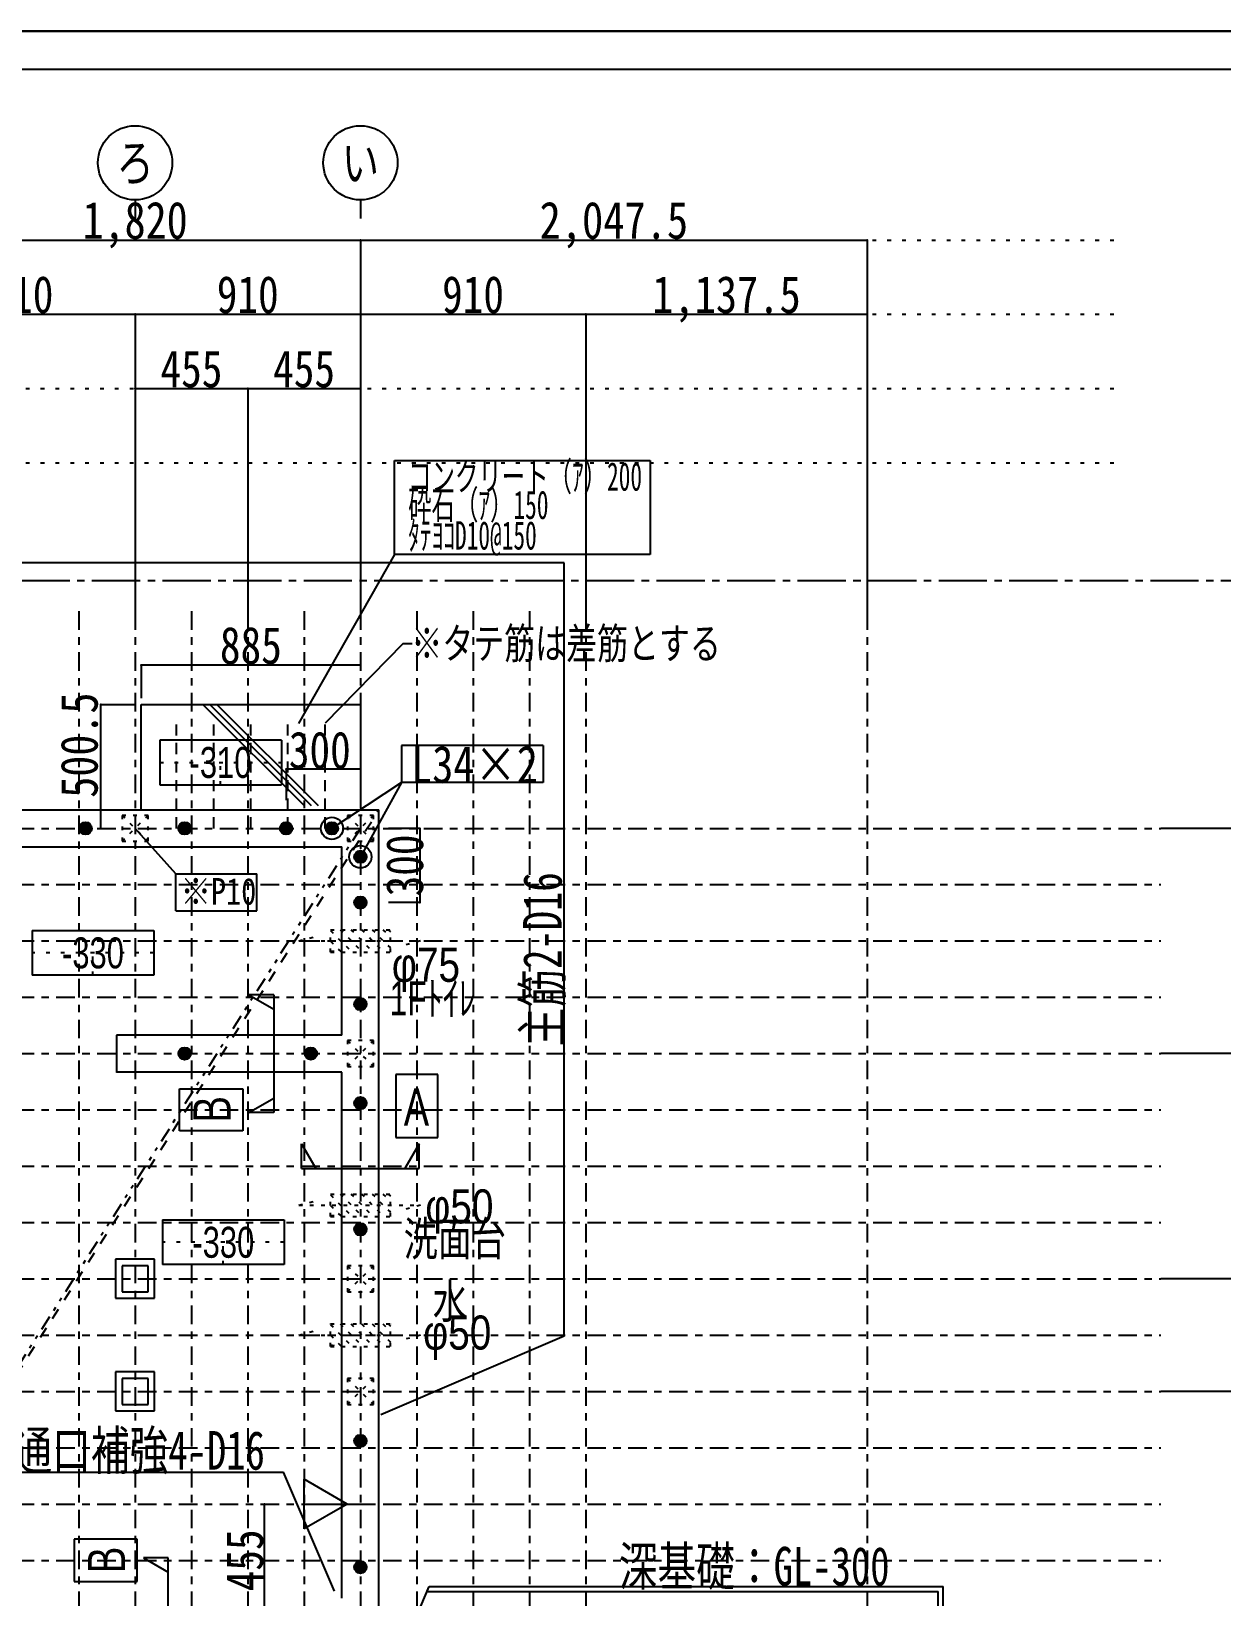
# Model space of a CAD drawing. Header units: millimetres. Extents: x 2414 to 2906, y 1861 to 2205.
# Drawn here: x 2625.3 to 2721.5, y 2078.2 to 2204.7 of the extents above; entities that cross this region are included whole.
import ezdxf
from ezdxf.enums import TextEntityAlignment as Align

# ---------------------------------------------------------------- set-up
doc = ezdxf.new("R2010")
doc.units = ezdxf.units.MM
for name, pattern in [('jw-line02', [1.2, 0.3, -0.6, 0.3]), ('jw-line03', [9.000000000000002, 0.8999999999999999, -0.8999999999999999, 0.8999999999999999, -0.8999999999999999, 0.8999999999999999, -0.8999999999999999, 0.8999999999999999, -0.8999999999999999, 0.8999999999999999, -0.8999999999999999]), ('jw-line04', [2.4, 0.8999999999999999, -0.6, 0.8999999999999999]), ('jw-line05', [4.800000000000001, 1.5, -0.6, 0.6, -0.6, 1.5]), ('jw-line06', [9.6, 3.9, -0.6, 0.6, -0.6, 3.9]), ('jw-line07', [4.8, 1.2, -0.6, 0.3, -0.6, 0.3, -0.6, 1.2]), ('jw-line09', [1.2, 0.3, -0.8999999999999999]), ('jw-lineS01', [0])]:
    doc.linetypes.add(name, pattern=pattern)
for name, color, linetype in [('8-0', 7, 'Continuous'), ('8-1', 7, 'Continuous'), ('8-2', 7, 'Continuous'), ('8-3', 7, 'Continuous'), ('8-4', 7, 'Continuous'), ('8-5', 7, 'Continuous'), ('8-9', 7, 'Continuous'), ('8-B', 7, 'Continuous'), ('8-C', 7, 'Continuous'), ('8-D', 7, 'Continuous'), ('8-F', 7, 'Continuous'), ('F-0', 7, 'Continuous'), ('F-4', 7, 'Continuous'), ('F-8', 7, 'Continuous'), ('F-F', 7, 'Continuous')]:
    doc.layers.add(name, color=color, linetype=linetype)
doc.styles.add('HGｺﾞｼｯｸM', font='', dxfattribs={"height": 0.2})
doc.styles.add('ＭＳ ゴシック', font='', dxfattribs={"height": 0.2})
doc.styles.get('HGｺﾞｼｯｸM').set_extended_font_data('HGｺﾞｼｯｸM')
doc.styles.get('ＭＳ ゴシック').set_extended_font_data('MS Gothic')

# ---------------------------------------------------------------- blocks, each defined once
blk = doc.blocks.new('120501@@SfigorgFlag@@4')
at = {"layer": '8-0', "color": 2, "linetype": 'jw-line02'}
for p, q in [((-0.0178819902635183, 5.033591516823435), (0.4328093899896288, 3.351588387184165)), ((-0.0178819902635183, 5.033591516823435), (-0.0178819902635183, -4.786014429498209)), ((-0.9291319902637412, 2.479198747651026), (-0.9291319902637412, -2.365801252349229)), ((-0.9291319902637412, 2.479198747651026), (0.8933680097362497, 2.479198747651026)), ((-0.8036992214009757, 2.479198747651935), (-0.9291319902641959, 1.753765978788579)), ((0.8258681481684533, 2.479198747651026), (-0.9291319902637412, 0.7241986092185471)), ((-0.0332665909725591, 2.479198747651026), (-0.9291319902637412, 1.583333348359702)), ((0.8933680097363492, 1.687563870077611), (-0.9291319902637412, -0.1349361299226075)), ((0.8933680097362497, 2.479198747651026), (0.8933680097362497, -2.365801252349229)), ((0.8933680097359087, 0.8284291309346372), (-0.9291319902637412, -0.9940708690646716)), ((0.8933680097359087, -0.0307056082065174), (-0.9291319902637412, -1.853205608206736)), ((0.8933680097359087, -0.8898403473485814), (-0.5825928952641704, -2.365801252348319)), ((-0.9291319902637412, -2.365801252349229), (0.8933680097362497, -2.365801252349229)), ((0.8933680097359087, -1.748975086490645), (0.2765418438775527, -2.365801252349229)), ((0.8933680097359087, -2.178542456062132), (0.7061092134497216, -2.365801252349229)), ((-0.0178819902635183, -4.786014429498209), (-0.3926021215160205, -3.387539861046207))]:
    blk.add_line(p, q, dxfattribs=at)

msp = doc.modelspace()

# ---------------------------------------------------------------- linework, layer by layer
at = {"layer": '8-0', "color": 4, "linetype": 'Continuous'}
for p, q in [((2615.531845929083, 2187.786674356651), (2651.931845929086, 2187.786674356651)), ((2651.931845929086, 2187.786674356651), (2692.881845929086, 2187.786674356651)), ((2615.531845929083, 2181.786674356651), (2633.731845929083, 2181.786674356651)), ((2633.731845929083, 2181.786674356651), (2651.931845929086, 2181.786674356651)), ((2651.931845929086, 2181.786674356651), (2670.131845929086, 2181.786674356651)), ((2670.131845929086, 2181.786674356651), (2692.881845929086, 2181.786674356651)), ((2633.731845929083, 2175.786674356651), (2642.831845929081, 2175.786674356651)), ((2642.831845929081, 2175.786674356651), (2651.931845929086, 2175.786674356651)), ((2651.931845929085, 2153.435097880604), (2634.231845929085, 2153.435097880604)), ((2634.231845929085, 2153.435097880604), (2634.231845929085, 2150.758312169218)), ((2630.960851207825, 2140.248312169218), (2630.960851207825, 2150.258312169218)), ((2630.960851207825, 2150.258312169218), (2633.731845929085, 2150.258312169218)), ((2644.176901970246, 2076.548312169217), (2644.176901970246, 2085.648312169216))]:
    msp.add_line(p, q, dxfattribs=at)
at = {"layer": '8-0', "color": 7, "linetype": 'Continuous'}
for p, q in [((2654.679508886865, 2169.964432754422), (2675.344640218488, 2169.964432754422)), ((2654.679508886865, 2162.378562241836), (2654.679508886865, 2169.964432754422)), ((2675.344640218488, 2169.964432754422), (2675.344640218488, 2162.378562241836)), ((2654.679508886865, 2162.378562241836), (2646.92954746005, 2148.71696369029)), ((2675.344640218488, 2162.378562241836), (2654.679508886865, 2162.378562241836)), ((2655.364457914666, 2155.150893205816), (2649.081845929085, 2148.758312169216)), ((2653.572131208257, 2092.891853400067), (2668.387005562216, 2099.246602862627)), ((2649.830070504346, 2078.604057366746), (2645.706250095809, 2088.217950340918)), ((2653.431845929093, 2069.529124690304), (2657.487982773374, 2078.985226471262))]:
    msp.add_line(p, q, dxfattribs=at)
at = {"layer": '8-0', "color": 7, "linetype": 'jw-line03'}
msp.add_line((2523.031845929085, 1938.548312169221), (2653.431845929085, 2141.748312169218), dxfattribs=at)
at = {"layer": '8-0', "color": 7, "linetype": 'jw-line07'}
msp.add_line((2651.931845929085, 2140.248312169218), (2524.531845929085, 1940.048312169221), dxfattribs=at)
at = {"layer": '8-0', "color": 212, "linetype": 'Continuous'}
msp.add_line((2632.231845927872, 2123.52831217157), (2632.231845927872, 2120.52831217157), dxfattribs=at)
at = {"layer": '8-0', "color": 7, "linetype": 'Continuous'}
for p in [(2651.931845929086, 2187.786674356651), (2692.881845929086, 2187.786674356651), (2633.731845929083, 2181.786674356651), (2651.931845929086, 2181.786674356651), (2670.131845929086, 2181.786674356651), (2692.881845929086, 2181.786674356651), (2633.731845929083, 2175.786674356651), (2642.831845929081, 2175.786674356651), (2651.931845929086, 2175.786674356651), (2634.231845929085, 2153.435097880604), (2651.931845929085, 2153.435097880604), (2630.960851207825, 2150.258312169218), (2630.960851207825, 2140.248312169218), (2644.176901970246, 2085.648312169216)]:
    msp.add_point(p, dxfattribs=at)
at = {"layer": '8-2', "color": 1, "linetype": 'Continuous'}
for p, q in [((2666.695237527461, 2146.954540937847), (2655.245410824285, 2146.954540937847)), ((2655.245410824285, 2146.954540937847), (2655.245410824285, 2143.954540937847)), ((2666.695237527461, 2146.954540937847), (2666.695237527461, 2143.954540937847)), ((2655.245410824285, 2143.954540937847), (2649.63184620802, 2140.248312169214)), ((2655.245410824285, 2143.954540937847), (2651.931845929362, 2137.948312448157)), ((2637.028190340098, 2136.578604457481), (2633.731845929083, 2140.24831216922)), ((2637.028190340098, 2136.578604457481), (2643.567364473207, 2136.578604457481)), ((2637.028190340098, 2133.578604457481), (2637.028190340098, 2136.578604457481)), ((2643.567364473207, 2133.578604457481), (2643.567364473207, 2136.578604457481))]:
    msp.add_line(p, q, dxfattribs=at)
at = {"layer": '8-2', "color": 1, "linetype": 'jw-lineS01'}
for p, q in [((2666.695237527461, 2143.954540937847), (2655.245410824285, 2143.954540937847)), ((2637.028190340098, 2133.578604457481), (2643.567364473207, 2133.578604457481))]:
    msp.add_line(p, q, dxfattribs=at)
at = {"layer": '8-2', "color": 3, "linetype": 'Continuous'}
for p, q in [((2650.861845929087, 2085.648312169216), (2647.397724246783, 2087.648349874332)), ((2647.397724246783, 2083.64830945916), (2647.397724246783, 2087.648349874332)), ((2650.861845929087, 2085.648312169216), (2647.397724246783, 2083.64830945916))]:
    msp.add_line(p, q, dxfattribs=at)
at = {"layer": '8-2', "color": 212, "linetype": 'Continuous'}
msp.add_line((2647.397724246783, 2085.648312169216), (2652.966463021838, 2085.648312169216), dxfattribs=at)
at = {"layer": '8-3', "color": 3, "linetype": 'Continuous'}
for p, q in [((2634.231845929085, 2150.258312169218), (2651.931845929086, 2150.258312169218)), ((2634.231845929085, 2141.748312169218), (2634.231845929085, 2150.258312169218)), ((2651.931845929086, 2150.258312169218), (2651.931845929086, 2142.058312169217)), ((2645.544224325415, 2147.373870149078), (2635.717254704139, 2147.373870149078)), ((2635.717254704139, 2147.373870149078), (2635.717254704139, 2143.767643026452)), ((2645.544224325415, 2147.373870149078), (2635.717254704139, 2147.373870149078)), ((2635.717254704139, 2147.373870149078), (2635.717254704139, 2143.767643026452)), ((2645.544224325415, 2147.373870149078), (2635.717254704139, 2147.373870149078)), ((2635.717254704139, 2147.373870149078), (2635.717254704139, 2143.767643026452)), ((2645.544224325415, 2147.373870149078), (2635.717254704139, 2147.373870149078)), ((2635.717254704139, 2147.373870149078), (2635.717254704139, 2143.767643026452)), ((2645.544224325415, 2147.373870149078), (2645.544224325415, 2143.767643026452)), ((2645.544224325415, 2147.373870149078), (2645.544224325415, 2143.767643026452)), ((2645.544224325415, 2147.373870149078), (2645.544224325415, 2143.767643026452)), ((2645.544224325415, 2147.373870149078), (2645.544224325415, 2143.767643026452)), ((2635.717254704139, 2143.767643026452), (2645.544224325415, 2143.767643026452)), ((2635.717254704139, 2143.767643026452), (2645.544224325415, 2143.767643026452)), ((2635.717254704139, 2143.767643026452), (2645.544224325415, 2143.767643026452)), ((2635.717254704139, 2143.767643026452), (2645.544224325415, 2143.767643026452)), ((2625.413488944535, 2131.986783378058), (2635.240458565811, 2131.986783378058)), ((2625.413488944535, 2131.986783378058), (2625.413488944535, 2128.380556255431)), ((2625.413488944535, 2131.986783378058), (2635.240458565811, 2131.986783378058)), ((2625.413488944535, 2131.986783378058), (2625.413488944535, 2128.380556255431)), ((2625.413488944535, 2131.986783378058), (2635.240458565811, 2131.986783378058)), ((2625.413488944535, 2131.986783378058), (2625.413488944535, 2128.380556255431)), ((2625.413488944535, 2131.986783378058), (2635.240458565811, 2131.986783378058)), ((2625.413488944535, 2131.986783378058), (2625.413488944535, 2128.380556255431)), ((2635.240458565811, 2131.986783378058), (2635.240458565811, 2128.380556255431)), ((2635.240458565811, 2131.986783378058), (2635.240458565811, 2128.380556255431)), ((2635.240458565811, 2131.986783378058), (2635.240458565811, 2128.380556255431)), ((2635.240458565811, 2131.986783378058), (2635.240458565811, 2128.380556255431)), ((2635.240458565811, 2128.380556255431), (2625.413488944535, 2128.380556255431)), ((2635.240458565811, 2128.380556255431), (2625.413488944535, 2128.380556255431)), ((2635.240458565811, 2128.380556255431), (2625.413488944535, 2128.380556255431)), ((2635.240458565811, 2128.380556255431), (2625.413488944535, 2128.380556255431)), ((2635.942408014457, 2108.602788699512), (2645.769377635733, 2108.602788699512)), ((2635.942408014457, 2108.602788699512), (2635.942408014457, 2104.996561576884)), ((2635.942408014457, 2108.602788699512), (2645.769377635733, 2108.602788699512)), ((2635.942408014457, 2108.602788699512), (2635.942408014457, 2104.996561576884)), ((2635.942408014457, 2108.602788699512), (2645.769377635733, 2108.602788699512)), ((2635.942408014457, 2108.602788699512), (2635.942408014457, 2104.996561576884)), ((2635.942408014457, 2108.602788699512), (2645.769377635733, 2108.602788699512)), ((2635.942408014457, 2108.602788699512), (2635.942408014457, 2104.996561576884)), ((2645.769377635733, 2108.602788699512), (2645.769377635733, 2104.996561576884)), ((2645.769377635733, 2108.602788699512), (2645.769377635733, 2104.996561576884)), ((2645.769377635733, 2108.602788699512), (2645.769377635733, 2104.996561576884)), ((2645.769377635733, 2108.602788699512), (2645.769377635733, 2104.996561576884)), ((2645.769377635733, 2104.996561576884), (2635.942408014457, 2104.996561576884)), ((2645.769377635733, 2104.996561576884), (2635.942408014457, 2104.996561576884)), ((2645.769377635733, 2104.996561576884), (2635.942408014457, 2104.996561576884)), ((2645.769377635733, 2104.996561576884), (2635.942408014457, 2104.996561576884))]:
    msp.add_line(p, q, dxfattribs=at)
at = {"layer": '8-3', "color": 3, "linetype": 'jw-line09'}
for p, q in [((2640.630739514776, 2143.767643026452), (2640.630739514776, 2147.373870149078)), ((2640.630739514776, 2143.767643026452), (2640.630739514776, 2147.373870149078)), ((2640.630739514776, 2143.767643026452), (2640.630739514776, 2147.373870149078)), ((2640.630739514776, 2143.767643026452), (2640.630739514776, 2147.373870149078)), ((2635.717254704139, 2145.570756587765), (2645.544224325415, 2145.570756587765)), ((2635.717254704139, 2145.570756587765), (2645.544224325415, 2145.570756587765)), ((2635.717254704139, 2145.570756587765), (2645.544224325415, 2145.570756587765)), ((2635.717254704139, 2145.570756587765), (2645.544224325415, 2145.570756587765)), ((2630.326973755174, 2128.380556255431), (2630.326973755174, 2131.986783378058)), ((2630.326973755174, 2128.380556255431), (2630.326973755174, 2131.986783378058)), ((2630.326973755174, 2128.380556255431), (2630.326973755174, 2131.986783378058)), ((2630.326973755174, 2128.380556255431), (2630.326973755174, 2131.986783378058)), ((2635.240458565811, 2130.183669816744), (2625.413488944535, 2130.183669816744)), ((2635.240458565811, 2130.183669816744), (2625.413488944535, 2130.183669816744)), ((2635.240458565811, 2130.183669816744), (2625.413488944535, 2130.183669816744)), ((2635.240458565811, 2130.183669816744), (2625.413488944535, 2130.183669816744)), ((2640.855892825096, 2104.996561576884), (2640.855892825096, 2108.602788699512)), ((2640.855892825096, 2104.996561576884), (2640.855892825096, 2108.602788699512)), ((2640.855892825096, 2104.996561576884), (2640.855892825096, 2108.602788699512)), ((2640.855892825096, 2104.996561576884), (2640.855892825096, 2108.602788699512)), ((2645.769377635733, 2106.799675138197), (2635.942408014457, 2106.799675138197)), ((2645.769377635733, 2106.799675138197), (2635.942408014457, 2106.799675138197)), ((2645.769377635733, 2106.799675138197), (2635.942408014457, 2106.799675138197)), ((2645.769377635733, 2106.799675138197), (2635.942408014457, 2106.799675138197))]:
    msp.add_line(p, q, dxfattribs=at)
at = {"layer": '8-3', "color": 2, "linetype": 'jw-line02'}
for p, q in [((2634.781845929085, 2141.298312169217), (2632.681845929086, 2141.298312169217)), ((2632.681845929086, 2141.298312169217), (2632.681845929086, 2139.198312169217)), ((2632.681845929086, 2139.198312169217), (2634.781845929085, 2141.298312169217)), ((2632.681845929086, 2141.298312169217), (2634.781845929085, 2139.198312169217)), ((2634.781845929085, 2139.198312169217), (2634.781845929085, 2141.298312169217)), ((2652.981845929085, 2141.298312169217), (2650.881845929085, 2141.298312169217)), ((2650.881845929085, 2141.298312169217), (2650.881845929085, 2139.198312169217)), ((2650.881845929085, 2139.198312169217), (2652.981845929085, 2141.298312169217)), ((2650.881845929085, 2141.298312169217), (2652.981845929085, 2139.198312169217)), ((2652.981845929085, 2139.198312169217), (2652.981845929085, 2141.298312169217)), ((2632.681845929086, 2139.198312169217), (2634.781845929085, 2139.198312169217)), ((2650.881845929085, 2139.198312169217), (2652.981845929085, 2139.198312169217)), ((2652.981845929085, 2123.098312169216), (2650.881845929085, 2123.098312169216)), ((2650.881845929085, 2123.098312169216), (2650.881845929085, 2120.998312169218)), ((2650.881845929085, 2120.998312169218), (2652.981845929085, 2123.098312169216)), ((2650.881845929085, 2123.098312169216), (2652.981845929085, 2120.998312169218)), ((2652.981845929085, 2120.998312169218), (2652.981845929085, 2123.098312169216)), ((2650.881845929085, 2120.998312169218), (2652.981845929085, 2120.998312169218)), ((2652.981845929085, 2104.898312169217), (2650.881845929085, 2104.898312169217)), ((2650.881845929085, 2104.898312169217), (2650.881845929085, 2102.798312169217)), ((2650.881845929085, 2102.798312169217), (2652.981845929085, 2104.898312169217)), ((2650.881845929085, 2104.898312169217), (2652.981845929085, 2102.798312169217)), ((2652.981845929085, 2102.798312169217), (2652.981845929085, 2104.898312169217)), ((2650.881845929085, 2102.798312169217), (2652.981845929085, 2102.798312169217)), ((2652.981845929085, 2095.798312169217), (2650.881845929085, 2095.798312169217)), ((2650.881845929085, 2095.798312169217), (2650.881845929085, 2093.698312169217)), ((2650.881845929085, 2093.698312169217), (2652.981845929085, 2095.798312169217)), ((2650.881845929085, 2095.798312169217), (2652.981845929085, 2093.698312169217)), ((2652.981845929085, 2093.698312169217), (2652.981845929085, 2095.798312169217)), ((2650.881845929085, 2093.698312169217), (2652.981845929085, 2093.698312169217))]:
    msp.add_line(p, q, dxfattribs=at)
at = {"layer": '8-4', "color": 4, "linetype": 'Continuous'}
for p, q in [((2647.410586609893, 2142.058312169217), (2639.21058660989, 2150.258312169218)), ((2647.976272034827, 2142.058312169217), (2639.776272034824, 2150.258312169218)), ((2648.541957459768, 2142.058312169217), (2640.341957459767, 2150.258312169218)), ((2651.93184594618, 2145.036535291319), (2645.931845929071, 2145.036535291319)), ((2656.720069051413, 2140.24831218632), (2656.720069051413, 2134.24831216921))]:
    msp.add_line(p, q, dxfattribs=at)
at = {"layer": '8-4', "color": 212, "linetype": 'Continuous'}
for p, q in [((2523.031845929085, 2141.748312169218), (2653.431845929085, 2141.748312169218)), ((2653.431845929085, 2068.948312169218), (2653.431845929085, 2141.748312169218)), ((2617.031845929085, 2138.748312169218), (2650.431845929085, 2138.748312169218)), ((2650.431845929085, 2123.548312169217), (2650.431845929085, 2138.748312169218)), ((2650.431845929085, 2123.548312169217), (2632.231845927872, 2123.548312169217)), ((2650.431845929085, 2120.548312169217), (2632.231845927872, 2120.548312169217)), ((2650.431845929085, 2078.048312169217), (2650.431845929085, 2120.548312169217))]:
    msp.add_line(p, q, dxfattribs=at)
at = {"layer": '8-4', "color": 7, "linetype": 'Continuous'}
for p in [(2645.931845929071, 2145.036535291319), (2651.93184594618, 2145.036535291319), (2656.720069051413, 2140.24831218632), (2656.720069051413, 2134.24831216921)]:
    msp.add_point(p, dxfattribs=at)
at = {"layer": '8-5', "color": 4, "linetype": 'jw-line06'}
msp.add_line((2759.548339928065, 2160.248312169213), (2504.55002279662, 2160.248312169213), dxfattribs=at)
at = {"layer": '8-9', "color": 8, "linetype": 'jw-line05'}
for p, q in [((2629.181845929086, 2157.786674356651), (2629.181845929086, 1920.180434611356)), ((2629.181845929082, 2157.786674356651), (2629.181845929082, 1920.180434611356)), ((2638.281845929083, 2157.786674356651), (2638.281845929083, 1920.180434611356)), ((2642.831845929083, 2157.786674356651), (2642.831845929083, 1920.180434611356)), ((2647.381845929084, 2157.786674356651), (2647.381845929084, 1920.180434611356)), ((2656.481845929083, 2157.786674356651), (2656.481845929083, 1920.180434611356)), ((2661.031845929083, 2157.786674356651), (2661.031845929083, 1920.180434611356)), ((2665.581845929084, 2157.786674356651), (2665.581845929084, 1920.180434611356)), ((2501.964680258226, 2135.698312169222), (2716.590583035317, 2135.698312169222)), ((2501.964680258223, 2131.148312169223), (2716.590583035314, 2131.148312169223)), ((2501.964680258223, 2126.598312169224), (2716.590583035314, 2126.598312169224)), ((2501.964680258223, 2117.498312169218), (2716.590583035314, 2117.498312169218)), ((2501.964680258223, 2112.948312169218), (2716.590583035314, 2112.948312169218)), ((2501.964680258223, 2108.398312169219), (2716.590583035314, 2108.398312169219)), ((2501.964680258223, 2099.298312169217), (2716.590583035314, 2099.298312169217)), ((2501.964680258223, 2094.748312169218), (2716.590583035314, 2094.748312169218)), ((2501.964680258223, 2090.198312169218), (2716.590583035314, 2090.198312169218)), ((2501.964680258223, 2081.098312169216), (2716.590583035314, 2081.098312169216))]:
    msp.add_line(p, q, dxfattribs=at)
at = {"layer": '8-9', "color": 4, "linetype": 'jw-line05'}
for p, q in [((2633.731845929084, 2157.786674356651), (2633.731845929084, 1920.180434611356)), ((2651.931845929085, 2157.786674356651), (2651.931845929085, 1920.180434611356)), ((2670.131845929085, 2157.786674356651), (2670.131845929085, 1920.180434611356)), ((2692.881845929085, 2157.786674356651), (2692.881845929085, 1920.180434611356)), ((2501.964680258223, 2140.248312169218), (2716.590583035314, 2140.248312169218)), ((2501.964680258223, 2122.048312169217), (2716.590583035314, 2122.048312169217)), ((2501.964680258223, 2103.848312169216), (2716.590583035314, 2103.848312169216)), ((2501.964680258223, 2085.648312169216), (2716.590583035314, 2085.648312169216))]:
    msp.add_line(p, q, dxfattribs=at)
at = {"layer": '8-B', "color": 7, "linetype": 'Continuous'}
for p, q in [((2668.387005562216, 2161.69886046577), (2508.093334683924, 2161.69886046577)), ((2668.387005562216, 2099.246602862627), (2668.387005562216, 2161.69886046577)), ((2603.266728275221, 2088.217950340918), (2645.706250095809, 2088.217950340918)), ((2657.316405227437, 2078.585226471264), (2698.613535795718, 2078.585226471264)), ((2657.487982773374, 2078.985226471262), (2699.013535795716, 2078.985226471262)), ((2698.613535795718, 2056.311397867169), (2698.613535795718, 2078.585226471264)), ((2699.013535795716, 2055.911397867171), (2699.013535795716, 2078.985226471262))]:
    msp.add_line(p, q, dxfattribs=at)
at = {"layer": '8-C', "color": 3, "linetype": 'Continuous'}
for p, q in [((2642.928847159136, 2126.798312169217), (2644.928847159136, 2125.643611630837)), ((2644.928847159136, 2126.798312169217), (2642.928847159136, 2126.798312169217)), ((2644.928847159136, 2126.798312169217), (2644.928847159136, 2117.298312169217)), ((2642.928847159136, 2117.298312169217), (2644.928847159136, 2118.453012707597)), ((2644.928847159136, 2117.298312169217), (2642.928847159136, 2117.298312169217)), ((2647.181845929085, 2114.757154909386), (2648.336546467465, 2112.757154909386)), ((2647.181845929085, 2112.757154909386), (2647.181845929085, 2114.757154909386)), ((2656.681845929085, 2114.757154909386), (2655.527145390705, 2112.757154909386)), ((2656.681845929085, 2112.757154909386), (2656.681845929085, 2114.757154909386)), ((2647.181845929085, 2112.757154909386), (2656.681845929085, 2112.757154909386)), ((2634.404183197295, 2081.298312169217), (2636.404183197295, 2080.143611630837)), ((2636.404183197295, 2081.298312169217), (2634.404183197295, 2081.298312169217)), ((2636.404183197295, 2071.798312169217), (2636.404183197295, 2081.298312169217))]:
    msp.add_line(p, q, dxfattribs=at)
at = {"layer": '8-C', "color": 7, "linetype": 'Continuous'}
for p, q in [((2658.181845929081, 2120.356508422643), (2654.781845929083, 2120.356508422643)), ((2654.781845929083, 2120.356508422643), (2654.781845929083, 2115.256508422644)), ((2658.181845929081, 2115.256508422644), (2658.181845929081, 2120.356508422643)), ((2637.329493645879, 2115.798312169221), (2637.329493645879, 2119.198312169218)), ((2637.329493645879, 2119.198312169218), (2642.429493645878, 2119.198312169218)), ((2642.429493645878, 2119.198312169218), (2642.429493645878, 2115.798312169221)), ((2642.429493645878, 2115.798312169221), (2637.329493645879, 2115.798312169221)), ((2654.781845929083, 2115.256508422644), (2658.181845929081, 2115.256508422644)), ((2633.904829684037, 2082.798312169213), (2628.804829684038, 2082.798312169213)), ((2628.804829684038, 2082.798312169213), (2628.804829684038, 2079.398312169216)), ((2633.904829684037, 2079.398312169216), (2633.904829684037, 2082.798312169213)), ((2628.804829684038, 2079.398312169216), (2633.904829684037, 2079.398312169216))]:
    msp.add_line(p, q, dxfattribs=at)
at = {"layer": '8-D', "color": 7, "linetype": 'Continuous'}
for p, q in [((2635.306845929086, 2105.423312169217), (2632.156845929085, 2105.423312169217)), ((2632.156845929085, 2105.423312169217), (2632.156845929085, 2102.273312169217)), ((2634.781845929085, 2104.898312169217), (2632.681845929086, 2104.898312169217)), ((2632.681845929086, 2104.898312169217), (2632.681845929086, 2102.798312169217)), ((2634.781845929085, 2102.798312169217), (2634.781845929085, 2104.898312169217)), ((2635.306845929086, 2102.273312169217), (2635.306845929086, 2105.423312169217)), ((2632.156845929085, 2102.273312169217), (2635.306845929086, 2102.273312169217)), ((2632.681845929086, 2102.798312169217), (2634.781845929085, 2102.798312169217)), ((2635.306845929086, 2096.323312169217), (2632.156845929085, 2096.323312169217)), ((2632.156845929085, 2096.323312169217), (2632.156845929085, 2093.173312169217)), ((2635.306845929086, 2093.173312169217), (2635.306845929086, 2096.323312169217)), ((2634.781845929085, 2095.798312169217), (2632.681845929086, 2095.798312169217)), ((2632.681845929086, 2095.798312169217), (2632.681845929086, 2093.698312169217)), ((2634.781845929085, 2093.698312169217), (2634.781845929085, 2095.798312169217)), ((2632.681845929086, 2093.698312169217), (2634.781845929085, 2093.698312169217)), ((2632.156845929085, 2093.173312169217), (2635.306845929086, 2093.173312169217))]:
    msp.add_line(p, q, dxfattribs=at)
at = {"layer": '8-F', "color": 4, "linetype": 'Continuous'}
for p, q in [((2645.931845929071, 2145.036535291319), (2645.931845929071, 2142.524296029334)), ((2651.931845929071, 2145.036535291319), (2651.931845929071, 2142.52429602933)), ((2656.720069051413, 2140.24831216921), (2654.207829789425, 2140.24831216921)), ((2656.720069051413, 2134.24831216921), (2654.207829789428, 2134.24831216921))]:
    msp.add_line(p, q, dxfattribs=at)
at = {"layer": '8-F', "color": 1, "linetype": 'Continuous', "true_color": 0xff0000}
for points, const_width in [([(2629.981845928306, 2140.248312169782, 1), (2629.481845928306, 2140.248312169782, 1)], 0.4999999999999999), ([(2629.98184592831, 2140.248312169782, 1), (2629.48184592831, 2140.248312169782, 1)], 0.4999999999999999), ([(2629.981845928306, 2140.248312169782, 1), (2629.481845928306, 2140.248312169782, 1)], 0.4999999999999999), ([(2629.98184592831, 2140.248312169783, 1), (2629.48184592831, 2140.248312169783, 1)], 0.4999999999999999), ([(2629.981845928263, 2140.248312169791, 1), (2629.481845928263, 2140.248312169791, 1)], 0.5000000000000001), ([(2629.981845928266, 2140.248312169791, 1), (2629.481845928266, 2140.248312169791, 1)], 0.4999999999999999), ([(2629.981845928263, 2140.248312169791, 1), (2629.481845928263, 2140.248312169791, 1)], 0.5000000000000001), ([(2629.981845928266, 2140.248312169791, 1), (2629.481845928266, 2140.248312169791, 1)], 0.4999999999999999), ([(2637.98184592986, 2140.248312168657, 1), (2637.48184592986, 2140.248312168657, 1)], 0.4999999999999999), ([(2637.981845929857, 2140.248312168657, 1), (2637.481845929857, 2140.248312168657, 1)], 0.4999999999999999), ([(2637.98184592986, 2140.248312168657, 1), (2637.48184592986, 2140.248312168657, 1)], 0.4999999999999999), ([(2637.981845929857, 2140.248312168656, 1), (2637.481845929857, 2140.248312168656, 1)], 0.4999999999999999), ([(2637.981845929904, 2140.248312168648, 1), (2637.481845929904, 2140.248312168648, 1)], 0.5000000000000001), ([(2637.9818459299, 2140.248312168648, 1), (2637.4818459299, 2140.248312168648, 1)], 0.4999999999999999), ([(2637.981845929904, 2140.248312168648, 1), (2637.481845929904, 2140.248312168648, 1)], 0.5000000000000001), ([(2637.9818459299, 2140.248312168648, 1), (2637.4818459299, 2140.248312168648, 1)], 0.4999999999999999), ([(2646.181845929067, 2140.248311840614, 1), (2645.681845929067, 2140.248311840614, 1)], 0.5000000000000003), ([(2646.181845929067, 2140.248311840614, 1), (2645.681845929067, 2140.248311840614, 1)], 0.5000000000000003), ([(2646.181845929067, 2140.248311840614, 1), (2645.681845929067, 2140.248311840614, 1)], 0.5000000000000003), ([(2649.881846208021, 2140.248312169272, 1), (2649.381846208021, 2140.248312169272, 1)], 0.5000000000000003), ([(2649.881846208021, 2140.248312169272, 1), (2649.381846208021, 2140.248312169272, 1)], 0.5000000000000003), ([(2649.881846208021, 2140.248312169272, 1), (2649.381846208021, 2140.248312169272, 1)], 0.5000000000000003), ([(2652.181845929365, 2137.94831244816, 1), (2651.681845929365, 2137.94831244816, 1)], 0.5000000000000003), ([(2652.181845929365, 2137.94831244816, 1), (2651.681845929365, 2137.94831244816, 1)], 0.5000000000000003), ([(2652.181845929365, 2137.94831244816, 1), (2651.681845929365, 2137.94831244816, 1)], 0.5000000000000003), ([(2652.181846258044, 2134.248312169207, 1), (2651.681846258044, 2134.248312169207, 1)], 0.5000000000000001), ([(2652.181846258044, 2134.248312169207, 1), (2651.681846258044, 2134.248312169207, 1)], 0.5000000000000001), ([(2652.181846258044, 2134.248312169207, 1), (2651.681846258044, 2134.248312169207, 1)], 0.5000000000000001), ([(2652.181845929647, 2126.048312169994, 1), (2651.681845929647, 2126.048312169994, 1)], 0.4999999999999999), ([(2652.181845929647, 2126.04831216999, 1), (2651.681845929647, 2126.04831216999, 1)], 0.4999999999999999), ([(2652.181845929647, 2126.048312169994, 1), (2651.681845929647, 2126.048312169994, 1)], 0.4999999999999999), ([(2652.181845929649, 2126.04831216999, 1), (2651.681845929649, 2126.04831216999, 1)], 0.4999999999999999), ([(2652.181845929656, 2126.048312170037, 1), (2651.681845929656, 2126.048312170037, 1)], 0.5000000000000001), ([(2652.181845929656, 2126.048312170034, 1), (2651.681845929656, 2126.048312170034, 1)], 0.4999999999999999), ([(2652.181845929656, 2126.048312170037, 1), (2651.681845929656, 2126.048312170037, 1)], 0.5000000000000001), ([(2652.181845929656, 2126.048312170034, 1), (2651.681845929656, 2126.048312170034, 1)], 0.4999999999999999), ([(2637.981845929859, 2122.048312168655, 1), (2637.481845929859, 2122.048312168655, 1)], 0.4999999999999999), ([(2637.981845929856, 2122.048312168655, 1), (2637.481845929856, 2122.048312168655, 1)], 0.4999999999999999), ([(2637.981845929859, 2122.048312168655, 1), (2637.481845929859, 2122.048312168655, 1)], 0.4999999999999999), ([(2637.981845929856, 2122.048312168653, 1), (2637.481845929856, 2122.048312168653, 1)], 0.4999999999999999), ([(2637.981845929903, 2122.048312168646, 1), (2637.481845929903, 2122.048312168646, 1)], 0.5000000000000001), ([(2637.981845929899, 2122.048312168646, 1), (2637.481845929899, 2122.048312168646, 1)], 0.4999999999999999), ([(2637.981845929903, 2122.048312168646, 1), (2637.481845929903, 2122.048312168646, 1)], 0.5000000000000001), ([(2637.981845929899, 2122.048312168646, 1), (2637.481845929899, 2122.048312168646, 1)], 0.4999999999999999), ([(2648.181845928308, 2122.048312169779, 1), (2647.681845928308, 2122.048312169779, 1)], 0.4999999999999999), ([(2648.181845928312, 2122.048312169779, 1), (2647.681845928312, 2122.048312169779, 1)], 0.4999999999999999), ([(2648.181845928308, 2122.048312169779, 1), (2647.681845928308, 2122.048312169779, 1)], 0.4999999999999999), ([(2648.181845928312, 2122.048312169781, 1), (2647.681845928312, 2122.048312169781, 1)], 0.4999999999999999), ([(2648.181845928264, 2122.048312169788, 1), (2647.681845928264, 2122.048312169788, 1)], 0.5000000000000001), ([(2648.181845928268, 2122.048312169788, 1), (2647.681845928268, 2122.048312169788, 1)], 0.4999999999999999), ([(2648.181845928264, 2122.048312169788, 1), (2647.681845928264, 2122.048312169788, 1)], 0.5000000000000001), ([(2648.181845928268, 2122.048312169788, 1), (2647.681845928268, 2122.048312169788, 1)], 0.4999999999999999), ([(2652.181845928522, 2118.048312168442, 1), (2651.681845928522, 2118.048312168442, 1)], 0.4999999999999999), ([(2652.181845928522, 2118.048312168446, 1), (2651.681845928522, 2118.048312168446, 1)], 0.4999999999999999), ([(2652.181845928522, 2118.048312168442, 1), (2651.681845928522, 2118.048312168442, 1)], 0.4999999999999999), ([(2652.18184592852, 2118.048312168446, 1), (2651.68184592852, 2118.048312168446, 1)], 0.4999999999999999), ([(2652.181845928513, 2118.048312168398, 1), (2651.681845928513, 2118.048312168398, 1)], 0.5000000000000001), ([(2652.181845928513, 2118.048312168402, 1), (2651.681845928513, 2118.048312168402, 1)], 0.4999999999999999), ([(2652.181845928513, 2118.048312168398, 1), (2651.681845928513, 2118.048312168398, 1)], 0.5000000000000001), ([(2652.181845928513, 2118.048312168402, 1), (2651.681845928513, 2118.048312168402, 1)], 0.4999999999999999), ([(2652.181845929647, 2107.848312169995, 1), (2651.681845929647, 2107.848312169995, 1)], 0.4999999999999999), ([(2652.181845929647, 2107.848312169991, 1), (2651.681845929647, 2107.848312169991, 1)], 0.4999999999999999), ([(2652.181845929647, 2107.848312169995, 1), (2651.681845929647, 2107.848312169995, 1)], 0.4999999999999999), ([(2652.181845929649, 2107.848312169991, 1), (2651.681845929649, 2107.848312169991, 1)], 0.4999999999999999), ([(2652.181845929656, 2107.848312170038, 1), (2651.681845929656, 2107.848312170038, 1)], 0.5000000000000001), ([(2652.181845929656, 2107.848312170035, 1), (2651.681845929656, 2107.848312170035, 1)], 0.4999999999999999), ([(2652.181845929656, 2107.848312170038, 1), (2651.681845929656, 2107.848312170038, 1)], 0.5000000000000001), ([(2652.181845929656, 2107.848312170035, 1), (2651.681845929656, 2107.848312170035, 1)], 0.4999999999999999), ([(2652.181845928522, 2090.748312168441, 1), (2651.681845928522, 2090.748312168441, 1)], 0.4999999999999999), ([(2652.181845928522, 2090.748312168445, 1), (2651.681845928522, 2090.748312168445, 1)], 0.4999999999999999), ([(2652.181845928522, 2090.748312168441, 1), (2651.681845928522, 2090.748312168441, 1)], 0.4999999999999999), ([(2652.18184592852, 2090.748312168445, 1), (2651.68184592852, 2090.748312168445, 1)], 0.4999999999999999), ([(2652.181845928513, 2090.748312168397, 1), (2651.681845928513, 2090.748312168397, 1)], 0.5000000000000001), ([(2652.181845928513, 2090.748312168401, 1), (2651.681845928513, 2090.748312168401, 1)], 0.4999999999999999), ([(2652.181845928513, 2090.748312168397, 1), (2651.681845928513, 2090.748312168397, 1)], 0.5000000000000001), ([(2652.181845928513, 2090.748312168401, 1), (2651.681845928513, 2090.748312168401, 1)], 0.4999999999999999), ([(2652.181845929648, 2080.548312169994, 1), (2651.681845929648, 2080.548312169994, 1)], 0.4999999999999999), ([(2652.181845929648, 2080.54831216999, 1), (2651.681845929648, 2080.54831216999, 1)], 0.4999999999999999), ([(2652.181845929648, 2080.548312169994, 1), (2651.681845929648, 2080.548312169994, 1)], 0.4999999999999999), ([(2652.181845929649, 2080.54831216999, 1), (2651.681845929649, 2080.54831216999, 1)], 0.4999999999999999), ([(2652.181845929657, 2080.548312170037, 1), (2651.681845929657, 2080.548312170037, 1)], 0.5000000000000001), ([(2652.181845929657, 2080.548312170034, 1), (2651.681845929657, 2080.548312170034, 1)], 0.4999999999999999), ([(2652.181845929657, 2080.548312170037, 1), (2651.681845929657, 2080.548312170037, 1)], 0.5000000000000001), ([(2652.181845929657, 2080.548312170034, 1), (2651.681845929657, 2080.548312170034, 1)], 0.4999999999999999)]:
    msp.add_lwpolyline(points, format="xyb", close=True, dxfattribs=dict(at, const_width=const_width))
at = {"layer": '8-F', "color": 14, "linetype": 'Continuous'}
for centre, radius in [((2629.731845928306, 2140.248312169782), 0.4999999999999999), ((2629.73184592831, 2140.248312169782), 0.4999999999999999), ((2629.731845928306, 2140.248312169782), 0.4999999999999999), ((2629.73184592831, 2140.248312169783), 0.4999999999999999), ((2629.731845928263, 2140.248312169791), 0.5000000000000001), ((2629.731845928266, 2140.248312169791), 0.4999999999999999), ((2629.731845928263, 2140.248312169791), 0.5000000000000001), ((2629.731845928266, 2140.248312169791), 0.4999999999999999), ((2637.73184592986, 2140.248312168657), 0.4999999999999999), ((2637.731845929857, 2140.248312168657), 0.4999999999999999), ((2637.73184592986, 2140.248312168657), 0.4999999999999999), ((2637.731845929857, 2140.248312168656), 0.4999999999999999), ((2637.731845929904, 2140.248312168648), 0.5000000000000001), ((2637.7318459299, 2140.248312168648), 0.4999999999999999), ((2637.731845929904, 2140.248312168648), 0.5000000000000001), ((2637.7318459299, 2140.248312168648), 0.4999999999999999), ((2645.931845929067, 2140.248311840614), 0.5000000000000003), ((2645.931845929067, 2140.248311840614), 0.5000000000000003), ((2645.931845929067, 2140.248311840614), 0.5000000000000003), ((2649.631846208021, 2140.248312169272), 0.9000000000000004), ((2649.631846208021, 2140.248312169272), 0.5000000000000003), ((2649.631846208021, 2140.248312169272), 0.5000000000000003), ((2649.631846208021, 2140.248312169272), 0.5000000000000003), ((2651.931845929365, 2137.94831244816), 0.9000000000000002), ((2651.931845929365, 2137.94831244816), 0.5000000000000003), ((2651.931845929365, 2137.94831244816), 0.5000000000000003), ((2651.931845929365, 2137.94831244816), 0.5000000000000003), ((2651.931846258044, 2134.248312169207), 0.5000000000000001), ((2651.931846258044, 2134.248312169207), 0.5000000000000001), ((2651.931846258044, 2134.248312169207), 0.5000000000000001), ((2651.931845929647, 2126.048312169994), 0.4999999999999999), ((2651.931845929647, 2126.04831216999), 0.4999999999999999), ((2651.931845929647, 2126.048312169994), 0.4999999999999999), ((2651.931845929649, 2126.04831216999), 0.4999999999999999), ((2651.931845929656, 2126.048312170037), 0.5000000000000001), ((2651.931845929656, 2126.048312170034), 0.4999999999999999), ((2651.931845929656, 2126.048312170037), 0.5000000000000001), ((2651.931845929656, 2126.048312170034), 0.4999999999999999), ((2637.731845929859, 2122.048312168655), 0.4999999999999999), ((2637.731845929856, 2122.048312168655), 0.4999999999999999), ((2637.731845929859, 2122.048312168655), 0.4999999999999999), ((2637.731845929856, 2122.048312168653), 0.4999999999999999), ((2637.731845929903, 2122.048312168646), 0.5000000000000001), ((2637.731845929899, 2122.048312168646), 0.4999999999999999), ((2637.731845929903, 2122.048312168646), 0.5000000000000001), ((2637.731845929899, 2122.048312168646), 0.4999999999999999), ((2647.931845928308, 2122.048312169779), 0.4999999999999999), ((2647.931845928312, 2122.048312169779), 0.4999999999999999), ((2647.931845928308, 2122.048312169779), 0.4999999999999999), ((2647.931845928312, 2122.048312169781), 0.4999999999999999), ((2647.931845928264, 2122.048312169788), 0.5000000000000001), ((2647.931845928268, 2122.048312169788), 0.4999999999999999), ((2647.931845928264, 2122.048312169788), 0.5000000000000001), ((2647.931845928268, 2122.048312169788), 0.4999999999999999), ((2651.931845928522, 2118.048312168442), 0.4999999999999999), ((2651.931845928522, 2118.048312168446), 0.4999999999999999), ((2651.931845928522, 2118.048312168442), 0.4999999999999999), ((2651.93184592852, 2118.048312168446), 0.4999999999999999), ((2651.931845928513, 2118.048312168398), 0.5000000000000001), ((2651.931845928513, 2118.048312168402), 0.4999999999999999), ((2651.931845928513, 2118.048312168398), 0.5000000000000001), ((2651.931845928513, 2118.048312168402), 0.4999999999999999), ((2651.931845929647, 2107.848312169995), 0.4999999999999999), ((2651.931845929647, 2107.848312169991), 0.4999999999999999), ((2651.931845929647, 2107.848312169995), 0.4999999999999999), ((2651.931845929649, 2107.848312169991), 0.4999999999999999), ((2651.931845929656, 2107.848312170038), 0.5000000000000001), ((2651.931845929656, 2107.848312170035), 0.4999999999999999), ((2651.931845929656, 2107.848312170038), 0.5000000000000001), ((2651.931845929656, 2107.848312170035), 0.4999999999999999), ((2651.931845928522, 2090.748312168441), 0.4999999999999999), ((2651.931845928522, 2090.748312168445), 0.4999999999999999), ((2651.931845928522, 2090.748312168441), 0.4999999999999999), ((2651.93184592852, 2090.748312168445), 0.4999999999999999), ((2651.931845928513, 2090.748312168397), 0.5000000000000001), ((2651.931845928513, 2090.748312168401), 0.4999999999999999), ((2651.931845928513, 2090.748312168397), 0.5000000000000001), ((2651.931845928513, 2090.748312168401), 0.4999999999999999), ((2651.931845929648, 2080.548312169994), 0.4999999999999999), ((2651.931845929648, 2080.54831216999), 0.4999999999999999), ((2651.931845929648, 2080.548312169994), 0.4999999999999999), ((2651.931845929649, 2080.54831216999), 0.4999999999999999), ((2651.931845929657, 2080.548312170037), 0.5000000000000001), ((2651.931845929657, 2080.548312170034), 0.4999999999999999), ((2651.931845929657, 2080.548312170037), 0.5000000000000001), ((2651.931845929657, 2080.548312170034), 0.4999999999999999)]:
    msp.add_circle(centre, radius, dxfattribs=at)
at = {"layer": 'F-0', "color": 8, "linetype": 'Continuous'}
for p, q in [((2906.419150308974, 2204.650915616479), (2414.41916997815, 2204.650915616479)), ((2906.419150308974, 2204.650915616479), (2414.41916997815, 2204.650915616479)), ((2414.4299694193, 2204.650915616479), (2906.408350867825, 2204.650915616479))]:
    msp.add_line(p, q, dxfattribs=at)
at = {"layer": 'F-0', "color": 4, "linetype": 'Continuous'}
msp.add_line((2901.60835105972, 2201.569315739676), (2419.229969227406, 2201.569315739676), dxfattribs=at)
at = {"layer": 'F-4', "color": 212, "linetype": 'Continuous'}
msp.add_line((2656.112811044873, 2155.150893205816), (2655.364457914666, 2155.150893205816), dxfattribs=at)
at = {"layer": 'F-4', "color": 3, "linetype": 'jw-line04'}
for p, q in [((2637.081845929085, 2140.248312169218), (2637.081845929085, 2148.758312169216)), ((2640.081845929085, 2140.248312169218), (2640.081845929085, 2148.758312169216)), ((2643.081845929085, 2140.248312169218), (2643.081845929085, 2148.758312169216)), ((2646.081845929085, 2140.248312169218), (2646.081845929085, 2148.758312169216)), ((2649.081845929085, 2140.248312169218), (2649.081845929085, 2148.758312169216))]:
    msp.add_line(p, q, dxfattribs=at)
at = {"layer": 'F-8', "color": 7, "linetype": 'Continuous'}
for p, q in [((2633.731845929089, 2191.025742347426), (2633.731845929089, 2189.525742347426)), ((2651.931845929085, 2191.025742347426), (2651.931845929085, 2189.525742347426))]:
    msp.add_line(p, q, dxfattribs=at)
at = {"layer": 'F-8', "color": 4, "linetype": 'Continuous'}
for p, q in [((2651.931845929086, 2187.786674356651), (2651.931845929086, 2157.786674356644)), ((2692.881845929086, 2187.786674356651), (2692.881845929086, 2157.786674356644)), ((2633.731845929083, 2181.786674356651), (2633.731845929083, 2157.786674356644)), ((2670.131845929086, 2181.786674356651), (2670.131845929086, 2157.786674356644)), ((2642.831845929081, 2175.786674356651), (2642.831845929081, 2157.786674356644)), ((2754.040583035312, 2140.248312169218), (2716.590583035311, 2140.248312169218)), ((2754.040583035312, 2122.048312169217), (2716.590583035311, 2122.048312169217)), ((2748.040583035312, 2103.848312169216), (2716.590583035311, 2103.848312169216)), ((2748.040583035312, 2094.748312169218), (2716.590583035311, 2094.748312169218))]:
    msp.add_line(p, q, dxfattribs=at)
at = {"layer": 'F-8', "color": 7, "linetype": 'Continuous'}
for centre in [(2633.731845929089, 2194.025742347426), (2651.931845929085, 2194.025742347426)]:
    msp.add_circle(centre, 3, dxfattribs=at)
at = {"layer": 'F-F', "color": 136, "linetype": 'jw-line09'}
for p, q in [((2500.09981490933, 2187.786674356651), (2712.985679863517, 2187.786674356651)), ((2500.09981490933, 2181.786674356651), (2712.985679863517, 2181.786674356651)), ((2500.09981490933, 2175.786674356651), (2712.985679863517, 2175.786674356651)), ((2500.09981490933, 2169.786674356651), (2712.985679863517, 2169.786674356651))]:
    msp.add_line(p, q, dxfattribs=at)

# ---------------------------------------------------------------- block references
at = {"layer": '8-0', "color": 7, "linetype": 'Continuous', "rotation": 90}
for p in [(2651.988544676735, 2131.166194159486), (2651.988544676735, 2109.807520827345), (2651.988544676735, 2099.31619415948)]:
    msp.add_blockref('120501@@SfigorgFlag@@4', p, dxfattribs=at)

# ---------------------------------------------------------------- texts
at = {"layer": '8-0', "color": 7, "linetype": 'jw-line02', "style": 'ＭＳ ゴシック'}
for s, width, p, p2 in [('1,820', 0.8717948717948718, (2629.481845929084, 2187.886674356652), (2637.981845929084, 2187.886674356652)), ('2,047.5', 0.8791208791208792, (2666.406845929086, 2187.886674356652), (2678.406845929086, 2187.886674356652)), ('910', 0.8547008547008548, (2622.131845929083, 2181.886674356652), (2627.131845929083, 2181.886674356652)), ('910', 0.8547008547008548, (2640.331845929084, 2181.886674356652), (2645.331845929084, 2181.886674356652)), ('910', 0.8547008547008548, (2658.531845929085, 2181.886674356652), (2663.531845929085, 2181.886674356652)), ('1,137.5', 0.8791208791208792, (2675.506845929086, 2181.886674356652), (2687.506845929086, 2181.886674356652)), ('455', 0.8547008547008548, (2635.781845929082, 2175.886674356652), (2640.781845929082, 2175.886674356652)), ('455', 0.8547008547008548, (2644.881845929084, 2175.886674356652), (2649.881845929084, 2175.886674356652)), ('885', 0.8547008547008548, (2640.581845929085, 2153.535097880605), (2645.581845929085, 2153.535097880605))]:
    msp.add_text(s, height=3, dxfattribs=dict(at, width=width)).set_placement(p, p2, align=Align.FIT)
at = {"layer": '8-0', "color": 3, "linetype": 'Continuous'}
for s, height, style, width, p, p2 in [('コンクリート（ｱ）200', 2.295000000000528, 'ＭＳ ゴシック', 0.6334841628958306, (2655.78578166995, 2167.533486113017), (2674.685781669952, 2167.533486113017)), ('砕石（ｱ）150', 2.294999999999163, 'ＭＳ ゴシック', 0.6334841628961667, (2655.78578166995, 2165.24192106234), (2667.125781669951, 2165.24192106234)), ('ﾀﾃﾖｺD10@150', 2.294999999997799, 'ＭＳ ゴシック', 0.6334841628965894, (2655.78578166995, 2162.773659664369), (2666.180781669951, 2162.773659664369)), ('φ75', 2.754000000000815, 'HGｺﾞｼｯｸM', 0.7636363636362374, (2654.470337707829, 2127.847087278042), (2659.97833770783, 2127.847087278042)), ('1Fﾄｲﾚ', 2.754000000000815, 'HGｺﾞｼｯｸM', 0.5898876404492823, (2654.296089145386, 2125.138974203408), (2661.181089145386, 2125.138974203408)), ('φ50', 2.754000000000815, 'HGｺﾞｼｯｸM', 0.7636363636361744, (2657.171190425696, 2108.323987927658), (2662.679190425696, 2108.323987927658)), ('洗面台', 2.754000000000815, 'HGｺﾞｼｯｸM', 1.235294117646787, (2655.428704801265, 2105.710259491013), (2663.690704801266, 2105.710259491013)), ('水', 2.754000000000815, 'HGｺﾞｼｯｸM', 1.399999999999538, (2657.781060394246, 2100.657051180165), (2660.535060394246, 2100.657051180165)), ('φ50', 2.754000000000815, 'HGｺﾞｼｯｸM', 0.7636363636361114, (2656.996941863253, 2098.130447024742), (2662.504941863253, 2098.130447024742))]:
    msp.add_text(s, height=height, dxfattribs=dict(at, style=style, width=width)).set_placement(p, p2, align=Align.FIT)
at = {"layer": '8-0', "color": 7, "linetype": 'Continuous', "style": 'ＭＳ ゴシック', "width": 0.8717948717948718}
msp.add_text('500.5', height=3, rotation=90, dxfattribs=at).set_placement((2630.709163007262, 2142.717229687035), (2630.709163007262, 2151.217229687035), align=Align.FIT)
at = {"layer": '8-0', "color": 7, "linetype": 'jw-line02', "style": 'ＭＳ ゴシック', "width": 0.8547008547008548}
msp.add_text('455', height=3, rotation=90, dxfattribs=at).set_placement((2644.076901970246, 2078.598312169216), (2644.076901970246, 2083.598312169216), align=Align.FIT)
at = {"layer": '8-1', "color": 4, "linetype": 'Continuous', "style": 'ＭＳ ゴシック', "width": 0.7692307692307693}
msp.add_text('主筋2-D16', height=3.125, rotation=90, dxfattribs=at).set_placement((2668.19161113282, 2122.628655107325), (2668.19161113282, 2136.691155107325), align=Align.FIT)
for s, p, p2 in [('人通口補強4-D16', (2620.773831945982, 2088.425113506491), (2644.211331945982, 2088.425113506491)), ('深基礎：GL-300', (2672.805755070831, 2079.062836795935), (2694.680755070831, 2079.062836795935))]:
    msp.add_text(s, height=3.125, dxfattribs=at).set_placement(p, p2, align=Align.FIT)
at = {"layer": '8-2', "color": 1, "linetype": 'Continuous', "style": 'ＭＳ ゴシック'}
for s, height, width, p, p2 in [('L34×2', 3, 0.8760683760683762, (2656.023075139596, 2143.919148161403), (2666.273075139596, 2143.919148161403)), ('※P10', 2.159999999999854, 0.871794871794915, (2637.402951081488, 2134.073863449582), (2643.522951081488, 2134.073863449582))]:
    msp.add_text(s, height=height, dxfattribs=dict(at, width=width)).set_placement(p, p2, align=Align.FIT)
at = {"layer": '8-3', "color": 7, "linetype": 'Continuous', "style": 'HGｺﾞｼｯｸM', "width": 0.5060240963855882}
msp.add_text('-310', height=2.5, dxfattribs=at).set_placement((2638.130739514778, 2144.320756587765), (2643.130739514779, 2144.320756587765), align=Align.FIT)
at = {"layer": '8-3', "color": 7, "linetype": 'jw-line05', "style": 'HGｺﾞｼｯｸM', "width": 0.5060240963853581}
for p, p2 in [((2627.826973755174, 2128.933669816744), (2632.826973755173, 2128.933669816744)), ((2638.355892825096, 2105.549675138197), (2643.355892825094, 2105.549675138197))]:
    msp.add_text('-330', height=2.5, dxfattribs=at).set_placement(p, p2, align=Align.FIT)
at = {"layer": '8-4', "color": 7, "linetype": 'Continuous', "style": 'ＭＳ ゴシック', "width": 0.8547008547008548}
msp.add_text('300', height=3, dxfattribs=at).set_placement((2646.15258866339, 2145.074950708921), (2651.15258866339, 2145.074950708921), align=Align.FIT)
msp.add_text('300', height=3, rotation=90, dxfattribs=at).set_placement((2656.999423624534, 2134.750195248194), (2656.999423624534, 2139.750195248194), align=Align.FIT)
at = {"layer": '8-C', "color": 3, "linetype": 'Continuous', "style": 'ＭＳ ゴシック', "width": 0.7692307692307693}
msp.add_text('Ａ', height=3, dxfattribs=at).set_placement((2654.97559501508, 2116.235043449975), (2657.97559501508, 2116.235043449975), align=Align.FIT)
for p, p2 in [((2641.450958618547, 2116.004563083222), (2641.450958618547, 2119.004563083222)), ((2632.926294656706, 2079.592061255212), (2632.926294656706, 2082.592061255212))]:
    msp.add_text('Ｂ', height=3, rotation=90, dxfattribs=at).set_placement(p, p2, align=Align.FIT)
at = {"layer": 'F-4', "color": 4, "linetype": 'Continuous', "style": 'ＭＳ ゴシック', "width": 0.7692307692307693}
msp.add_text('※タテ筋は差筋とする', height=2.5, dxfattribs=at).set_placement((2656.049600609571, 2153.942741292373), (2681.049600609571, 2153.942741292373), align=Align.FIT)
at = {"layer": 'F-8', "color": 7, "linetype": 'jw-line05', "style": 'HGｺﾞｼｯｸM', "width": 1.400000000000279}
msp.add_text('ろ', height=2.999999999999403, dxfattribs=at).set_placement((2632.231845929089, 2192.525742347426), (2635.231845929089, 2192.525742347426), align=Align.FIT)
at = {"layer": 'F-8', "color": 7, "linetype": 'Continuous', "style": 'HGｺﾞｼｯｸM', "width": 1.400000000000279}
msp.add_text('い', height=2.999999999999403, dxfattribs=at).set_placement((2650.431845929085, 2192.525742347426), (2653.431845929085, 2192.525742347426), align=Align.FIT)

doc.saveas('drawing.dxf')
